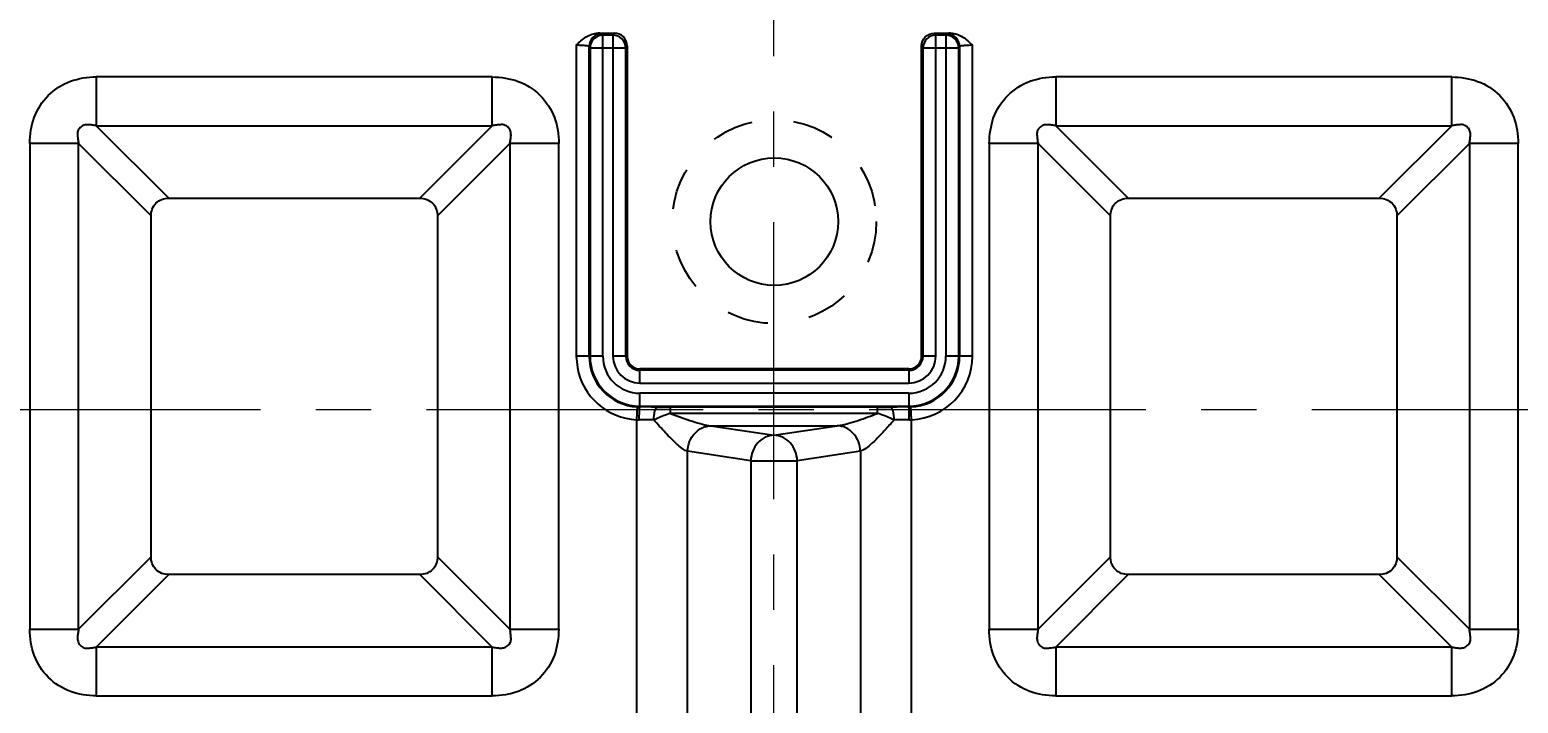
# Model space of a CAD drawing. Header units: millimetres. Extents: x -174 to 1895, y -261 to 458.
# Drawn here: x 129.1 to 187.5, y 183.5 to 209.9 of the extents above; entities that cross this region are included whole.
import ezdxf

# ---------------------------------------------------------------- set-up
doc = ezdxf.new("R2010")
doc.units = ezdxf.units.MM
doc.header["$LTSCALE"] = 16.335
doc.header["$PDMODE"] = 3
doc.header["$PDSIZE"] = 0.3125
doc.linetypes.add('CENTER', pattern=[0.6, 0.375, -0.075, 0.075, -0.075])
doc.linetypes.add('HIDDEN', pattern=[0.2, 0.1, -0.1])
doc.layers.get('Defpoints').update_dxf_attribs({"linetype": 'CONTINUOUS'})
doc.layers.add('202', color=7, linetype='CONTINUOUS')
doc.layers.add('center', color=1, linetype='CENTER', lineweight=9)
doc.layers.add('dim', color=82, linetype='CONTINUOUS', lineweight=9)
doc.styles.get("Standard").update_dxf_attribs({"font": 'txt', "width": 0.8})
doc.dimstyles.get("Standard").update_dxf_attribs({"dimtxt": 0.15625, "dimasz": 0.1875, "dimexe": 0.125, "dimexo": 0.0625, "dimtad": 0, "dimtih": 1, "dimtoh": 1, "dimdsep": 46, "dimtxsty": 'Standard', "dimcen": 0.09, "dimadec": 0, "dimazin": 0, "dimtp": 0.01, "dimtm": 0.01, "dimtfac": 1, "dimtofl": 0, "dimtmove": 0, "dimatfit": 3, "dimfxl": 0, "dimtolj": 1, "dimarcsym": 0})

# ---------------------------------------------------------------- blocks, each defined once
blk = doc.blocks.new('*D9')
at = {"layer": 'Defpoints', "color": 0}
for p in [(158.267, 194.997), (315.856, 194.997), (337.282, 194.997)]:
    blk.add_point(p, dxfattribs=at)
at = {"layer": 'dim', "color": 6, "lineweight": -2}
blk.add_line((315.856, 194.997), (337.282, 194.997), dxfattribs=at)
at = {"layer": 'dim', "color": 4, "insert": (339.782, 194.997), "char_height": 2.5, "attachment_point": 5}
blk.add_mtext('\\A1;0.00', dxfattribs=at)
blk = doc.blocks.new('*D10')
at = {"layer": 'Defpoints', "color": 0}
for p in [(298.694, 231.497), (337.282, 225.366), (158.267, 194.997)]:
    blk.add_point(p, dxfattribs=at)
at = {"layer": 'dim', "color": 6, "lineweight": -2}
for p, q in [((298.694, 231.497), (329.282, 231.497)), ((329.282, 231.497), (333.282, 225.366)), ((333.282, 225.366), (337.282, 225.366))]:
    blk.add_line(p, q, dxfattribs=at)
at = {"layer": 'dim', "color": 4, "insert": (341.116, 225.366), "char_height": 2.5, "attachment_point": 5}
blk.add_mtext('\\A1;36.50', dxfattribs=at)
blk = doc.blocks.new('*D11')
at = {"layer": 'Defpoints', "color": 0}
for p in [(293.467, 232.497), (337.282, 232.497), (158.267, 194.997)]:
    blk.add_point(p, dxfattribs=at)
at = {"layer": 'dim', "color": 6, "lineweight": -2}
blk.add_line((293.467, 232.497), (337.282, 232.497), dxfattribs=at)
at = {"layer": 'dim', "color": 4, "insert": (341.116, 232.497), "char_height": 2.5, "attachment_point": 5}
blk.add_mtext('\\A1;37.50', dxfattribs=at)
blk = doc.blocks.new('*D12')
at = {"layer": 'Defpoints', "color": 0}
for p in [(297.205, 237.497), (337.282, 237.497), (158.267, 194.997)]:
    blk.add_point(p, dxfattribs=at)
at = {"layer": 'dim', "color": 6, "lineweight": -2}
blk.add_line((297.205, 237.497), (337.282, 237.497), dxfattribs=at)
at = {"layer": 'dim', "color": 4, "insert": (341.116, 237.497), "char_height": 2.5, "attachment_point": 5}
blk.add_mtext('\\A1;42.50', dxfattribs=at)
blk = doc.blocks.new('*D13')
at = {"layer": 'Defpoints', "color": 0}
for p in [(305.467, 257.497), (337.282, 257.497), (158.267, 194.997)]:
    blk.add_point(p, dxfattribs=at)
at = {"layer": 'dim', "color": 6, "lineweight": -2}
blk.add_line((305.467, 257.497), (337.282, 257.497), dxfattribs=at)
at = {"layer": 'dim', "color": 4, "insert": (341.116, 257.497), "char_height": 2.5, "attachment_point": 5}
blk.add_mtext('\\A1;62.50', dxfattribs=at)
blk = doc.blocks.new('*D14')
at = {"layer": 'Defpoints', "color": 0}
for p in [(304.428, 267.497), (337.282, 267.497), (158.267, 194.997)]:
    blk.add_point(p, dxfattribs=at)
at = {"layer": 'dim', "color": 6, "lineweight": -2}
blk.add_line((304.428, 267.497), (337.282, 267.497), dxfattribs=at)
at = {"layer": 'dim', "color": 4, "insert": (341.116, 267.497), "char_height": 2.5, "attachment_point": 5}
blk.add_mtext('\\A1;72.50', dxfattribs=at)
blk = doc.blocks.new('*D15')
at = {"layer": 'Defpoints', "color": 0}
for p in [(158.267, 346.397), (158.267, 321.051), (158.267, 194.997)]:
    blk.add_point(p, dxfattribs=at)
at = {"layer": 'dim', "color": 6, "lineweight": -2}
blk.add_line((158.267, 321.051), (158.267, 346.397), dxfattribs=at)
at = {"layer": 'dim', "color": 4, "insert": (158.267, 348.897), "char_height": 2.5, "attachment_point": 5, "rotation": 90}
blk.add_mtext('\\A1;0.00', dxfattribs=at)
blk = doc.blocks.new('*D16')
at = {"layer": 'Defpoints', "color": 0}
for p in [(291.267, 346.397), (291.267, 234.697), (158.267, 194.997)]:
    blk.add_point(p, dxfattribs=at)
at = {"layer": 'dim', "color": 6, "lineweight": -2}
blk.add_line((291.267, 234.697), (291.267, 346.397), dxfattribs=at)
at = {"layer": 'dim', "color": 4, "insert": (291.267, 350.73), "char_height": 2.5, "attachment_point": 5, "rotation": 90}
blk.add_mtext('\\A1;133.00', dxfattribs=at)
blk = doc.blocks.new('*D17')
at = {"layer": 'Defpoints', "color": 0}
for p in [(296.232, 346.397), (296.232, 237.497), (158.267, 194.997)]:
    blk.add_point(p, dxfattribs=at)
at = {"layer": 'dim', "color": 6, "lineweight": -2}
blk.add_line((296.232, 237.497), (296.232, 346.397), dxfattribs=at)
at = {"layer": 'dim', "color": 4, "insert": (296.232, 351.064), "char_height": 2.5, "attachment_point": 5, "rotation": 90}
blk.add_mtext('\\A1;137.97', dxfattribs=at)
blk = doc.blocks.new('*D18')
at = {"layer": 'Defpoints', "color": 0}
for p in [(303.267, 346.397), (303.267, 233.644), (158.267, 194.997)]:
    blk.add_point(p, dxfattribs=at)
at = {"layer": 'dim', "color": 6, "lineweight": -2}
blk.add_line((303.267, 233.644), (303.267, 346.397), dxfattribs=at)
at = {"layer": 'dim', "color": 4, "insert": (303.267, 350.73), "char_height": 2.5, "attachment_point": 5, "rotation": 90}
blk.add_mtext('\\A1;145.00', dxfattribs=at)
blk = doc.blocks.new('*D19')
at = {"layer": 'Defpoints', "color": 0}
for p in [(310.302, 346.397), (310.302, 236.81), (158.267, 194.997)]:
    blk.add_point(p, dxfattribs=at)
at = {"layer": 'dim', "color": 6, "lineweight": -2}
blk.add_line((310.302, 236.81), (310.302, 346.397), dxfattribs=at)
at = {"layer": 'dim', "color": 4, "insert": (310.302, 350.897), "char_height": 2.5, "attachment_point": 5, "rotation": 90}
blk.add_mtext('\\A1;152.04', dxfattribs=at)
blk = doc.blocks.new('*D20')
at = {"layer": 'Defpoints', "color": 0}
for p in [(315.267, 346.397), (315.267, 234.697), (158.267, 194.997)]:
    blk.add_point(p, dxfattribs=at)
at = {"layer": 'dim', "color": 6, "lineweight": -2}
blk.add_line((315.267, 234.697), (315.267, 346.397), dxfattribs=at)
at = {"layer": 'dim', "color": 4, "insert": (315.267, 350.73), "char_height": 2.5, "attachment_point": 5, "rotation": 90}
blk.add_mtext('\\A1;157.00', dxfattribs=at)
blk = doc.blocks.new('*D21')
at = {"layer": 'Defpoints', "color": 0}
for p in [(-19.125, 194.997), (-5.295, 194.997), (158.267, 194.997)]:
    blk.add_point(p, dxfattribs=at)
at = {"layer": 'dim', "color": 6, "lineweight": -2}
blk.add_line((-5.295, 194.997), (-19.125, 194.997), dxfattribs=at)
at = {"layer": 'dim', "color": 4, "insert": (-21.625, 194.997), "char_height": 2.5, "attachment_point": 5}
blk.add_mtext('\\A1;0.00', dxfattribs=at)
blk = doc.blocks.new('*D22')
at = {"layer": 'Defpoints', "color": 0}
for p in [(-19.125, 231.497), (10.707, 231.497), (158.267, 194.997)]:
    blk.add_point(p, dxfattribs=at)
at = {"layer": 'dim', "color": 6, "lineweight": -2}
blk.add_line((10.707, 231.497), (-19.125, 231.497), dxfattribs=at)
at = {"layer": 'dim', "color": 4, "insert": (-22.958, 231.497), "char_height": 2.5, "attachment_point": 5}
blk.add_mtext('\\A1;36.50', dxfattribs=at)
blk = doc.blocks.new('*D23')
at = {"layer": 'Defpoints', "color": 0}
for p in [(4.855, 230.497), (-19.125, 225.688), (158.267, 194.997)]:
    blk.add_point(p, dxfattribs=at)
at = {"layer": 'dim', "color": 6, "lineweight": -2}
for p, q in [((-11.125, 230.497), (-15.125, 225.688)), ((4.855, 230.497), (-11.125, 230.497)), ((-15.125, 225.688), (-19.125, 225.688))]:
    blk.add_line(p, q, dxfattribs=at)
at = {"layer": 'dim', "color": 4, "insert": (-22.958, 225.688), "char_height": 2.5, "attachment_point": 5}
blk.add_mtext('\\A1;35.50', dxfattribs=at)
blk = doc.blocks.new('*D24')
at = {"layer": 'Defpoints', "color": 0}
for p in [(-19.125, 235.462), (19.663, 235.462), (158.267, 194.997)]:
    blk.add_point(p, dxfattribs=at)
at = {"layer": 'dim', "color": 6, "lineweight": -2}
blk.add_line((19.663, 235.462), (-19.125, 235.462), dxfattribs=at)
at = {"layer": 'dim', "color": 4, "insert": (-22.958, 235.462), "char_height": 2.5, "attachment_point": 5}
blk.add_mtext('\\A1;40.47', dxfattribs=at)
blk = doc.blocks.new('*D25')
at = {"layer": 'Defpoints', "color": 0}
for p in [(-19.125, 242.497), (22.275, 242.497), (158.267, 194.997)]:
    blk.add_point(p, dxfattribs=at)
at = {"layer": 'dim', "color": 6, "lineweight": -2}
blk.add_line((22.275, 242.497), (-19.125, 242.497), dxfattribs=at)
at = {"layer": 'dim', "color": 4, "insert": (-22.958, 242.497), "char_height": 2.5, "attachment_point": 5}
blk.add_mtext('\\A1;47.50', dxfattribs=at)
blk = doc.blocks.new('*D26')
at = {"layer": 'Defpoints', "color": 0}
for p in [(-19.125, 249.532), (20.267, 249.532), (158.267, 194.997)]:
    blk.add_point(p, dxfattribs=at)
at = {"layer": 'dim', "color": 6, "lineweight": -2}
blk.add_line((20.267, 249.532), (-19.125, 249.532), dxfattribs=at)
at = {"layer": 'dim', "color": 4, "insert": (-23.125, 249.532), "char_height": 2.5, "attachment_point": 5}
blk.add_mtext('\\A1;54.54', dxfattribs=at)
blk = doc.blocks.new('*D28')
at = {"layer": 'Defpoints', "color": 0}
for p in [(-19.125, 254.497), (3.267, 254.497), (158.267, 194.997)]:
    blk.add_point(p, dxfattribs=at)
at = {"layer": 'dim', "color": 6, "lineweight": -2}
blk.add_line((3.267, 254.497), (-19.125, 254.497), dxfattribs=at)
at = {"layer": 'dim', "color": 4, "insert": (-22.958, 254.497), "char_height": 2.5, "attachment_point": 5}
blk.add_mtext('\\A1;59.50', dxfattribs=at)
blk = doc.blocks.new('*D29')
at = {"layer": 'Defpoints', "color": 0}
for p in [(-19.125, 267.497), (10.757, 267.497), (158.267, 194.997)]:
    blk.add_point(p, dxfattribs=at)
at = {"layer": 'dim', "color": 6, "lineweight": -2}
blk.add_line((10.757, 267.497), (-19.125, 267.497), dxfattribs=at)
at = {"layer": 'dim', "color": 4, "insert": (-22.958, 267.497), "char_height": 2.5, "attachment_point": 5}
blk.add_mtext('\\A1;72.50', dxfattribs=at)
blk = doc.blocks.new('*D30')
at = {"layer": 'Defpoints', "color": 0}
for p in [(20.267, 342.808), (20.267, 236.15), (158.267, 194.997)]:
    blk.add_point(p, dxfattribs=at)
at = {"layer": 'dim', "color": 6, "lineweight": -2}
blk.add_line((20.267, 236.15), (20.267, 342.808), dxfattribs=at)
at = {"layer": 'dim', "color": 4, "insert": (20.267, 347.141), "char_height": 2.5, "attachment_point": 5, "rotation": 90}
blk.add_mtext('\\A1;138.00', dxfattribs=at)
blk = doc.blocks.new('*D31')
at = {"layer": 'Defpoints', "color": 0}
for p in [(27.988, 342.808), (22.767, 244.697), (158.267, 194.997)]:
    blk.add_point(p, dxfattribs=at)
at = {"layer": 'dim', "color": 6, "lineweight": -2}
for p, q in [((27.988, 338.808), (27.988, 342.808)), ((22.767, 334.808), (27.988, 338.808)), ((22.767, 244.697), (22.767, 334.808))]:
    blk.add_line(p, q, dxfattribs=at)
at = {"layer": 'dim', "color": 4, "insert": (27.988, 347.308), "char_height": 2.5, "attachment_point": 5, "rotation": 90}
blk.add_mtext('\\A1;135.50', dxfattribs=at)
blk = doc.blocks.new('*D32')
at = {"layer": 'Defpoints', "color": 0}
for p in [(12.267, 342.808), (12.267, 237.547), (158.267, 194.997)]:
    blk.add_point(p, dxfattribs=at)
at = {"layer": 'dim', "color": 6, "lineweight": -2}
blk.add_line((12.267, 237.547), (12.267, 342.808), dxfattribs=at)
at = {"layer": 'dim', "color": 4, "insert": (12.267, 347.141), "char_height": 2.5, "attachment_point": 5, "rotation": 90}
blk.add_mtext('\\A1;146.00', dxfattribs=at)
blk = doc.blocks.new('*D33')
at = {"layer": 'Defpoints', "color": 0}
for p in [(3.267, 342.808), (3.267, 232.68), (158.267, 194.997)]:
    blk.add_point(p, dxfattribs=at)
at = {"layer": 'dim', "color": 6, "lineweight": -2}
blk.add_line((3.267, 232.68), (3.267, 342.808), dxfattribs=at)
at = {"layer": 'dim', "color": 4, "insert": (3.267, 347.141), "char_height": 2.5, "attachment_point": 5, "rotation": 90}
blk.add_mtext('\\A1;155.00', dxfattribs=at)

msp = doc.modelspace()

# ---------------------------------------------------------------- linework, layer by layer
at = {"layer": '202', "color": 7, "linetype": 'Continuous'}
for p, q in [((151.365, 209.758), (152.001, 209.758)), ((151.551, 209.678), (151.514, 209.732)), ((152.001, 209.758), (151.947, 209.678)), ((164.554, 209.758), (165.198, 209.758)), ((164.616, 209.678), (164.562, 209.758)), ((165.049, 209.732), (165.012, 209.678)), ((150.51, 209.284), (150.51, 197.09)), ((151.012, 197.09), (151.012, 209.23)), ((151.048, 209.176), (151.012, 209.23)), ((151.048, 209.176), (151.048, 197.09)), ((151.048, 209.176), (152.449, 209.176)), ((151.551, 197.09), (151.551, 209.678)), ((151.947, 209.678), (151.551, 209.678)), ((151.947, 209.678), (151.947, 197.09)), ((152.503, 209.256), (152.449, 209.176)), ((152.449, 197.09), (152.449, 209.176)), ((152.503, 209.256), (152.503, 197.09)), ((164.06, 197.09), (164.06, 209.256)), ((164.113, 209.176), (164.06, 209.256)), ((164.113, 209.176), (164.113, 197.09)), ((164.113, 209.176), (165.514, 209.176)), ((164.616, 197.09), (164.616, 209.678)), ((165.012, 209.678), (164.616, 209.678)), ((165.012, 209.678), (165.012, 197.09)), ((165.551, 209.23), (165.514, 209.176)), ((165.514, 197.09), (165.514, 209.176)), ((165.551, 209.23), (165.551, 197.09)), ((166.053, 197.09), (166.053, 209.281)), ((131.675, 208.041), (131.675, 206.127)), ((147.211, 208.041), (131.675, 208.041)), ((147.211, 206.127), (147.211, 208.041)), ((169.323, 208.041), (169.323, 206.127)), ((184.859, 208.041), (169.323, 208.041)), ((184.859, 206.127), (184.859, 208.041)), ((131.675, 206.127), (134.518, 203.284)), ((131.675, 206.127), (147.211, 206.127)), ((144.368, 203.284), (147.211, 206.127)), ((169.323, 206.127), (184.859, 206.127)), ((169.323, 206.127), (172.167, 203.284)), ((182.016, 203.284), (184.859, 206.127)), ((129.064, 205.43), (129.064, 186.377)), ((130.979, 205.43), (129.064, 205.43)), ((130.979, 186.377), (130.979, 205.43)), ((133.822, 202.587), (130.979, 205.43)), ((147.907, 205.43), (145.064, 202.587)), ((147.907, 205.43), (147.907, 186.377)), ((149.822, 205.43), (147.907, 205.43)), ((149.822, 186.377), (149.822, 205.43)), ((166.712, 205.43), (166.712, 186.377)), ((168.627, 205.43), (166.712, 205.43)), ((168.627, 186.377), (168.627, 205.43)), ((171.47, 202.587), (168.627, 205.43)), ((185.556, 205.43), (182.712, 202.587)), ((185.556, 205.43), (185.556, 186.377)), ((187.47, 205.43), (185.556, 205.43)), ((187.47, 186.377), (187.47, 205.43)), ((134.518, 203.284), (144.368, 203.284)), ((172.167, 203.284), (182.016, 203.284)), ((133.822, 189.22), (133.822, 202.587)), ((145.064, 202.587), (145.064, 189.22)), ((171.47, 189.22), (171.47, 202.587)), ((182.712, 202.587), (182.712, 189.22)), ((150.51, 197.09), (150.551, 196.641)), ((151.551, 197.09), (150.51, 197.09)), ((152.503, 197.09), (151.947, 197.09)), ((164.616, 197.09), (164.06, 197.09)), ((166.053, 197.09), (165.012, 197.09)), ((153.005, 196.032), (153.005, 196.588)), ((163.558, 196.588), (153.005, 196.588)), ((163.558, 196.534), (153.005, 196.534)), ((163.558, 196.588), (163.558, 196.032)), ((153.005, 196.032), (163.558, 196.032)), ((152.899, 195.1), (152.873, 194.598)), ((153.005, 195.097), (153.005, 195.636)), ((163.558, 195.636), (153.005, 195.636)), ((153.005, 195.133), (163.558, 195.133)), ((154.202, 194.846), (154.202, 195.089)), ((162.333, 195.089), (154.202, 195.089)), ((162.333, 194.846), (162.333, 195.089)), ((163.558, 195.636), (163.558, 195.097)), ((163.662, 194.597), (163.641, 195.099)), ((152.873, 194.598), (152.873, 179.726)), ((153.335, 194.593), (152.981, 194.595)), ((162.333, 194.846), (154.202, 194.846)), ((163.577, 194.595), (163.243, 194.593)), ((163.662, 179.732), (163.662, 194.597)), ((155.794, 194.361), (160.741, 194.361)), ((155.794, 194.361), (158.267, 193.991)), ((158.267, 193.991), (160.741, 194.361)), ((154.877, 181.067), (154.877, 193.36)), ((157.356, 192.988), (154.877, 193.36)), ((161.658, 193.36), (159.178, 192.988)), ((161.658, 193.36), (161.658, 180.969)), ((157.356, 192.988), (157.356, 181.438)), ((157.356, 192.988), (159.178, 192.988)), ((159.178, 181.438), (159.178, 192.988)), ((130.979, 186.377), (133.822, 189.22)), ((145.064, 189.22), (147.907, 186.377)), ((168.627, 186.377), (171.47, 189.22)), ((182.712, 189.22), (185.556, 186.377)), ((134.518, 188.524), (131.675, 185.681)), ((144.368, 188.524), (134.518, 188.524)), ((147.211, 185.681), (144.368, 188.524)), ((172.167, 188.524), (169.323, 185.681)), ((182.016, 188.524), (172.167, 188.524)), ((184.859, 185.681), (182.016, 188.524)), ((129.064, 186.377), (130.979, 186.377)), ((147.907, 186.377), (149.822, 186.377)), ((166.712, 186.377), (168.627, 186.377)), ((185.556, 186.377), (187.47, 186.377)), ((131.675, 185.681), (131.675, 183.766)), ((147.211, 185.681), (131.675, 185.681)), ((147.211, 183.766), (147.211, 185.681)), ((169.323, 185.681), (169.323, 183.766)), ((184.859, 185.681), (169.323, 185.681)), ((184.859, 183.766), (184.859, 185.681)), ((131.675, 183.766), (147.211, 183.766)), ((169.323, 183.766), (184.859, 183.766))]:
    msp.add_line(p, q, dxfattribs=at)
at = {"layer": '202', "color": 8, "linetype": 'HIDDEN'}
msp.add_circle((158.281, 202.366), 4, dxfattribs=at)
at = {"layer": '202', "color": 7, "linetype": 'Continuous'}
msp.add_circle((158.281, 202.366), 2.5, dxfattribs=at)
for centre, radius, start, end in [((151.515, 209.229), 0.503, 90.10429, 179.85199), ((152.001, 209.256), 0.502, 359.94463, 90.01168), ((165.048, 209.229), 0.503, 0.14804, 89.89563), ((151.551, 209.175), 0.503, 90.08668, 179.86966), ((151.946, 209.174), 0.503, 0.14841, 89.89526), ((164.617, 209.174), 0.503, 90.10761, 179.84873), ((165.011, 209.174), 0.503, 0.14841, 89.89526), ((153.005, 197.09), 1.993, 180, 266.95949), ((153.005, 197.09), 1.957, 180, 270), ((153.005, 197.09), 1.455, 180, 270), ((153.005, 197.09), 1.058, 180, 270), ((153.005, 197.09), 0.556, 180, 270), ((153.005, 197.09), 0.502, 180, 270), ((163.558, 197.09), 1.957, 270.00678, 360), ((163.558, 197.09), 1.455, 270, 360), ((163.558, 197.09), 1.058, 270, 360), ((163.558, 197.09), 0.556, 270, 360), ((163.558, 197.09), 0.502, 270, 360), ((163.558, 197.09), 1.993, 272.38608, 360), ((163.558, 197.09), 2.495, 272.38608, 360), ((153.005, 197.09), 2.495, 190.36363, 266.95949), ((153.01, 197.185), 2.088, 266.9673, 269.86949), ((152.882, 120.772), 74.325, 89.36581, 89.90515), ((154.216, 239.256), 44.167, 269.33622, 269.98065), ((162.318, 239.264), 44.175, 270.01944, 270.66381), ((163.641, 122.589), 72.508, 90.06582, 90.64132), ((163.554, 197.185), 2.088, 270.10606, 272.37666), ((153.019, 197.365), 2.77, 266.96934, 269.20133), ((152.913, 148.328), 46.267, 89.21062, 89.47843), ((163.626, 147.969), 46.625, 90.46996, 90.78881), ((163.547, 197.366), 2.771, 270.62386, 272.37399), ((156.927, 196.387), 3.692, 227.98217, 228.96707)]:
    msp.add_arc(centre, radius, start, end, dxfattribs=at)
for points, knots in [([(150.51, 209.284), (150.628, 209.402), (150.869, 209.632), (151.199, 209.758), (151.365, 209.758)], [0, 0, 0, 0, 0.502528, 1, 1, 1, 1]), ([(151.514, 209.732), (151.512, 209.736), (151.495, 209.74), (151.467, 209.747), (151.421, 209.753), (151.385, 209.756), (151.365, 209.758)], [0, 0, 0, 0, 0.095853, 0.294649, 0.597472, 1, 1, 1, 1]), ([(164.06, 209.256), (164.06, 209.383), (164.165, 209.646), (164.427, 209.758), (164.554, 209.758)], [0, 0, 0, 0, 0.499866, 1, 1, 1, 1]), ([(165.198, 209.758), (165.178, 209.756), (165.142, 209.753), (165.096, 209.747), (165.067, 209.74), (165.051, 209.736), (165.049, 209.732)], [0, 0, 0, 0, 0.402533, 0.705364, 0.904154, 1, 1, 1, 1]), ([(165.198, 209.758), (165.364, 209.758), (165.696, 209.631), (165.935, 209.399), (166.053, 209.281)], [0, 0, 0, 0, 0.498749, 1, 1, 1, 1]), ([(151.012, 209.23), (151.01, 209.235), (150.994, 209.243), (150.964, 209.251), (150.916, 209.26), (150.827, 209.27), (150.689, 209.279), (150.573, 209.281), (150.51, 209.281)], [0, 0, 0, 0, 0.031929, 0.095167, 0.189475, 0.312568, 0.629576, 1, 1, 1, 1]), ([(166.053, 209.281), (165.99, 209.281), (165.874, 209.279), (165.736, 209.27), (165.646, 209.26), (165.599, 209.251), (165.569, 209.243), (165.552, 209.235), (165.551, 209.23)], [0, 0, 0, 0, 0.370469, 0.687492, 0.81057, 0.90486, 0.968083, 1, 1, 1, 1]), ([(129.064, 205.43), (129.076, 205.774), (129.165, 206.471), (129.738, 207.37), (130.635, 207.937), (131.332, 208.04), (131.675, 208.041)], [0, 0, 0, 0, 0.250434, 0.500122, 0.749962, 1, 1, 1, 1]), ([(147.211, 208.041), (147.555, 208.029), (148.251, 207.941), (149.151, 207.368), (149.718, 206.47), (149.821, 205.774), (149.822, 205.43)], [0, 0, 0, 0, 0.250434, 0.500122, 0.749962, 1, 1, 1, 1]), ([(166.712, 205.43), (166.724, 205.774), (166.813, 206.471), (167.386, 207.37), (168.284, 207.937), (168.98, 208.04), (169.323, 208.041)], [0, 0, 0, 0, 0.250434, 0.500122, 0.749962, 1, 1, 1, 1]), ([(184.859, 208.041), (185.203, 208.029), (185.9, 207.941), (186.799, 207.367), (187.366, 206.47), (187.469, 205.774), (187.47, 205.43)], [0, 0, 0, 0, 0.250434, 0.500122, 0.749962, 1, 1, 1, 1]), ([(131.675, 206.127), (131.621, 206.136), (131.515, 206.153), (131.354, 206.172), (131.186, 206.158), (131.059, 206.081), (130.986, 205.99), (130.946, 205.913), (130.933, 205.83), (130.941, 205.724), (130.949, 205.59), (130.969, 205.484), (130.979, 205.43)], [0, 0, 0, 0, 0.124305, 0.244951, 0.369546, 0.499935, 0.567809, 0.633767, 0.694958, 0.755003, 0.875932, 1, 1, 1, 1]), ([(147.907, 205.43), (147.917, 205.484), (147.934, 205.591), (147.953, 205.752), (147.939, 205.92), (147.861, 206.046), (147.771, 206.12), (147.694, 206.16), (147.611, 206.172), (147.505, 206.165), (147.371, 206.156), (147.265, 206.136), (147.211, 206.127)], [0, 0, 0, 0, 0.124305, 0.244951, 0.369546, 0.499935, 0.567809, 0.633767, 0.694958, 0.755003, 0.875932, 1, 1, 1, 1]), ([(169.323, 206.127), (169.27, 206.136), (169.163, 206.153), (169.002, 206.172), (168.834, 206.158), (168.708, 206.081), (168.634, 205.99), (168.594, 205.913), (168.581, 205.83), (168.589, 205.724), (168.597, 205.59), (168.618, 205.484), (168.627, 205.43)], [0, 0, 0, 0, 0.124305, 0.244951, 0.369546, 0.499935, 0.567809, 0.633767, 0.694958, 0.755003, 0.875932, 1, 1, 1, 1]), ([(185.556, 205.43), (185.565, 205.484), (185.582, 205.591), (185.601, 205.752), (185.587, 205.92), (185.51, 206.046), (185.419, 206.12), (185.342, 206.16), (185.259, 206.172), (185.153, 206.165), (185.019, 206.156), (184.913, 206.136), (184.859, 206.127)], [0, 0, 0, 0, 0.124305, 0.244951, 0.369546, 0.499935, 0.567809, 0.633767, 0.694958, 0.755003, 0.875932, 1, 1, 1, 1]), ([(133.822, 202.587), (133.822, 202.679), (133.851, 202.864), (134.002, 203.103), (134.242, 203.255), (134.427, 203.284), (134.518, 203.284)], [0, 0, 0, 0, 0.250253, 0.500163, 0.750069, 1, 1, 1, 1]), ([(144.368, 203.284), (144.459, 203.284), (144.645, 203.254), (144.884, 203.103), (145.035, 202.864), (145.064, 202.679), (145.064, 202.587)], [0, 0, 0, 0, 0.250253, 0.500163, 0.750069, 1, 1, 1, 1]), ([(171.47, 202.587), (171.47, 202.679), (171.499, 202.864), (171.651, 203.103), (171.89, 203.255), (172.075, 203.284), (172.167, 203.284)], [0, 0, 0, 0, 0.250253, 0.500163, 0.750069, 1, 1, 1, 1]), ([(182.016, 203.284), (182.108, 203.284), (182.293, 203.254), (182.532, 203.103), (182.684, 202.864), (182.712, 202.679), (182.712, 202.587)], [0, 0, 0, 0, 0.250253, 0.500163, 0.750069, 1, 1, 1, 1]), ([(152.981, 194.595), (152.981, 194.656), (152.982, 194.746), (152.985, 194.862), (152.988, 194.939), (152.992, 195.002), (152.995, 195.05), (153, 195.078), (153.002, 195.094), (153.005, 195.097)], [0, 0, 0, 0, 0.362126, 0.537391, 0.69325, 0.819775, 0.913877, 0.974234, 1, 1, 1, 1]), ([(153.551, 194.59), (153.552, 194.708), (153.568, 194.87), (153.632, 195.037), (153.682, 195.09), (153.705, 195.092)], [0, 0, 0, 0, 0.64728, 0.871363, 1, 1, 1, 1]), ([(162.984, 194.59), (162.983, 194.708), (162.966, 194.87), (162.903, 195.037), (162.853, 195.09), (162.83, 195.092)], [0, 0, 0, 0, 0.6473, 0.871375, 1, 1, 1, 1]), ([(163.577, 194.595), (163.577, 194.656), (163.576, 194.746), (163.574, 194.862), (163.572, 194.939), (163.568, 195.002), (163.566, 195.05), (163.561, 195.078), (163.561, 195.094), (163.558, 195.097)], [0, 0, 0, 0, 0.362521, 0.537979, 0.693989, 0.820591, 0.91466, 0.974821, 1, 1, 1, 1]), ([(154.202, 194.846), (154.035, 194.79), (153.818, 194.703), (153.604, 194.612), (153.551, 194.59)], [0, 0, 0, 0, 0.754083, 1, 1, 1, 1]), ([(154.455, 193.644), (154.301, 193.783), (153.996, 194.096), (153.703, 194.42), (153.551, 194.59)], [0, 0, 0, 0, 0.476672, 1, 1, 1, 1]), ([(154.202, 194.846), (154.49, 194.737), (154.908, 194.584), (155.44, 194.422), (155.683, 194.37), (155.794, 194.361)], [0, 0, 0, 0, 0.554969, 0.800779, 1, 1, 1, 1]), ([(160.866, 194.377), (160.98, 194.397), (161.217, 194.458), (161.706, 194.613), (162.08, 194.751), (162.333, 194.846)], [0, 0, 0, 0, 0.225513, 0.473546, 1, 1, 1, 1]), ([(162.984, 194.59), (162.863, 194.457), (162.632, 194.197), (162.287, 193.837), (161.98, 193.543), (161.761, 193.393), (161.658, 193.36)], [0, 0, 0, 0, 0.295498, 0.574263, 0.820937, 1, 1, 1, 1]), ([(162.984, 194.59), (162.931, 194.612), (162.716, 194.703), (162.5, 194.79), (162.333, 194.846)], [0, 0, 0, 0, 0.245902, 1, 1, 1, 1]), ([(154.877, 193.36), (154.881, 193.488), (154.933, 193.743), (155.136, 194.07), (155.435, 194.297), (155.676, 194.358), (155.794, 194.361)], [0, 0, 0, 0, 0.259236, 0.514523, 0.761367, 1, 1, 1, 1]), ([(158.267, 193.991), (158.15, 193.987), (157.91, 193.926), (157.612, 193.699), (157.411, 193.371), (157.36, 193.116), (157.356, 192.988)], [0, 0, 0, 0, 0.238172, 0.484825, 0.740261, 1, 1, 1, 1]), ([(159.178, 192.988), (159.175, 193.116), (159.123, 193.371), (158.922, 193.699), (158.625, 193.926), (158.385, 193.987), (158.267, 193.991)], [0, 0, 0, 0, 0.259739, 0.515175, 0.761828, 1, 1, 1, 1]), ([(161.658, 193.36), (161.653, 193.488), (161.601, 193.743), (161.399, 194.07), (161.1, 194.298), (160.859, 194.357), (160.741, 194.361)], [0, 0, 0, 0, 0.259252, 0.514495, 0.761277, 1, 1, 1, 1]), ([(160.749, 194.361), (160.779, 194.364), (160.818, 194.367), (160.857, 194.375), (160.866, 194.377)], [0, 0, 0, 0, 0.766564, 1, 1, 1, 1]), ([(154.877, 193.36), (154.814, 193.375), (154.682, 193.453), (154.567, 193.546), (154.503, 193.602)], [0, 0, 0, 0, 0.429525, 1, 1, 1, 1]), ([(134.518, 188.524), (134.427, 188.524), (134.241, 188.553), (134.002, 188.704), (133.851, 188.943), (133.822, 189.129), (133.822, 189.22)], [0, 0, 0, 0, 0.250253, 0.500163, 0.750069, 1, 1, 1, 1]), ([(145.064, 189.22), (145.064, 189.129), (145.035, 188.943), (144.884, 188.704), (144.645, 188.553), (144.459, 188.524), (144.368, 188.524)], [0, 0, 0, 0, 0.250253, 0.500163, 0.750069, 1, 1, 1, 1]), ([(172.167, 188.524), (172.075, 188.524), (171.89, 188.553), (171.65, 188.704), (171.499, 188.943), (171.47, 189.129), (171.47, 189.22)], [0, 0, 0, 0, 0.250253, 0.500163, 0.750069, 1, 1, 1, 1]), ([(182.712, 189.22), (182.712, 189.129), (182.683, 188.943), (182.532, 188.704), (182.293, 188.553), (182.108, 188.524), (182.016, 188.524)], [0, 0, 0, 0, 0.250253, 0.500163, 0.750069, 1, 1, 1, 1]), ([(131.675, 183.766), (131.331, 183.778), (130.635, 183.867), (129.736, 184.44), (129.168, 185.337), (129.065, 186.034), (129.064, 186.377)], [0, 0, 0, 0, 0.250434, 0.500122, 0.749962, 1, 1, 1, 1]), ([(130.979, 186.377), (130.969, 186.323), (130.952, 186.217), (130.933, 186.055), (130.947, 185.887), (131.025, 185.761), (131.115, 185.688), (131.192, 185.648), (131.275, 185.635), (131.381, 185.643), (131.515, 185.651), (131.621, 185.671), (131.675, 185.681)], [0, 0, 0, 0, 0.124305, 0.244951, 0.369546, 0.499935, 0.567809, 0.633767, 0.694958, 0.755003, 0.875932, 1, 1, 1, 1]), ([(147.211, 185.681), (147.265, 185.671), (147.371, 185.654), (147.533, 185.635), (147.701, 185.649), (147.827, 185.727), (147.9, 185.817), (147.941, 185.894), (147.953, 185.977), (147.945, 186.083), (147.937, 186.217), (147.917, 186.323), (147.907, 186.377)], [0, 0, 0, 0, 0.124305, 0.244951, 0.369546, 0.499935, 0.567809, 0.633767, 0.694958, 0.755003, 0.875932, 1, 1, 1, 1]), ([(149.822, 186.377), (149.81, 186.033), (149.722, 185.337), (149.148, 184.437), (148.251, 183.87), (147.554, 183.767), (147.211, 183.766)], [0, 0, 0, 0, 0.250434, 0.500122, 0.749962, 1, 1, 1, 1]), ([(169.323, 183.766), (168.98, 183.778), (168.283, 183.867), (167.384, 184.44), (166.816, 185.337), (166.714, 186.034), (166.712, 186.377)], [0, 0, 0, 0, 0.250434, 0.500122, 0.749962, 1, 1, 1, 1]), ([(168.627, 186.377), (168.618, 186.323), (168.6, 186.217), (168.581, 186.055), (168.595, 185.887), (168.673, 185.761), (168.764, 185.688), (168.841, 185.648), (168.923, 185.635), (169.03, 185.643), (169.164, 185.651), (169.27, 185.671), (169.323, 185.681)], [0, 0, 0, 0, 0.124305, 0.244951, 0.369546, 0.499935, 0.567809, 0.633767, 0.694958, 0.755003, 0.875932, 1, 1, 1, 1]), ([(184.859, 185.681), (184.913, 185.671), (185.019, 185.654), (185.181, 185.635), (185.349, 185.649), (185.475, 185.727), (185.549, 185.817), (185.589, 185.894), (185.601, 185.977), (185.594, 186.083), (185.585, 186.217), (185.565, 186.323), (185.556, 186.377)], [0, 0, 0, 0, 0.124305, 0.244951, 0.369546, 0.499935, 0.567809, 0.633767, 0.694958, 0.755003, 0.875932, 1, 1, 1, 1]), ([(187.47, 186.377), (187.458, 186.033), (187.37, 185.337), (186.796, 184.437), (185.899, 183.87), (185.203, 183.767), (184.859, 183.766)], [0, 0, 0, 0, 0.250434, 0.500122, 0.749962, 1, 1, 1, 1])]:
    msp.add_open_spline(points, degree=3, knots=knots, dxfattribs=at)
at = {"layer": 'center', "color": 1, "linetype": 'CENTER', "ltscale": 1.772635}
for p, q in [((158.267, 52.497), (158.267, 337.497)), ((-11.733, 194.997), (328.267, 194.997))]:
    msp.add_line(p, q, dxfattribs=at)

# ---------------------------------------------------------------- dimensions: what is measured, and where the dimension line sits
at = {"layer": 'dim'}
for feature_location, offset, dtype, origin, picture, middle in [((296.232210496, 237.496731306), (0, 108.900341854), 1, (158.267210496, 194.996731306), '*D17', (296.232210496, 351.063739826)), ((310.302210496, 236.809525877), (0, 109.587547282), 1, (158.267210496, 194.996731306), '*D19', (310.302210496, 350.89707316)), ((291.267, 234.697), (0, 111.7), 1, (158.267, 194.997), '*D16', (291.267, 350.73)), ((303.267, 233.644), (0, 112.753), 1, (158.267, 194.997), '*D18', (303.267, 350.73)), ((315.267, 234.697), (0, 111.7), 1, (158.267, 194.997), '*D20', (315.267, 350.73)), ((3.267, 232.68), (0, 110.128), 1, (158.267, 194.997), '*D33', (3.267, 347.141)), ((12.267, 237.547), (0, 105.262), 1, (158.267, 194.997), '*D32', (12.267, 347.141)), ((20.267, 236.15), (0, 106.658), 1, (158.267, 194.997), '*D30', (20.267, 347.141)), ((22.767, 244.697), (5.22, 98.111), 1, (158.267, 194.997), '*D31', (27.988, 347.308)), ((158.267210496, 321.05052058), (0, 25.34655258), 1, (158.267210496, 194.996731306), '*D15', (158.267210496, 348.89707316)), ((10.757, 267.497), (-29.882, 0), 0, (158.267, 194.997), '*D29', (-22.958, 267.497)), ((304.428, 267.497), (32.854, 0), 0, (158.267, 194.997), '*D14', (341.116, 267.497)), ((305.467, 257.497), (31.815, 0), 0, (158.267, 194.997), '*D13', (341.116, 257.497)), ((3.267, 254.497), (-22.392, 0), 0, (158.267, 194.997), '*D28', (-22.958, 254.497)), ((20.267210496, 249.531731306), (-39.392036042, 0), 0, (158.267210496, 194.996731306), '*D26', (-23.124825546, 249.531731306)), ((22.275, 242.497), (-41.4, 0), 0, (158.267, 194.997), '*D25', (-22.958, 242.497)), ((297.205, 237.497), (40.077, 0), 0, (158.267, 194.997), '*D12', (341.116, 237.497)), ((19.663161121, 235.461731306), (-38.787986667, 0), 0, (158.267210496, 194.996731306), '*D24', (-22.95815888, 235.461731306)), ((293.467, 232.497), (43.815, 0), 0, (158.267, 194.997), '*D11', (341.116, 232.497)), ((10.707, 231.497), (-29.832, 0), 0, (158.267, 194.997), '*D22', (-22.958, 231.497)), ((298.694, 231.497), (38.588, -6.131), 0, (158.267, 194.997), '*D10', (341.116, 225.366)), ((4.855, 230.497), (-23.979, -4.809), 0, (158.267, 194.997), '*D23', (-22.958, 225.688)), ((-5.294637821, 194.996731306), (-13.830187726, 0), 0, (158.267210496, 194.996731306), '*D21', (-21.624825546, 194.996731306)), ((315.855984555, 194.996731306), (21.42626399, 0), 0, (158.267210496, 194.996731306), '*D9', (339.782248545, 194.996731306))]:
    dim = msp.add_ordinate_dim(feature_location=feature_location, offset=offset, dtype=dtype, origin=origin, dimstyle='Standard', override={"dimtxt": 2.5, "dimasz": 2, "dimexe": 0, "dimexo": 0, "dimgap": 0, "dimtih": 0, "dimtoh": 0, "dimzin": 0, "dimcen": 0, "dimclrd": 6, "dimclre": 6, "dimclrt": 4, "dimtp": 0, "dimtm": 0, "dimtzin": 0}, dxfattribs=at)
    dim.commit()
    dim.dimension.update_dxf_attribs({"geometry": picture, "text_midpoint": middle})

doc.saveas('drawing.dxf')
